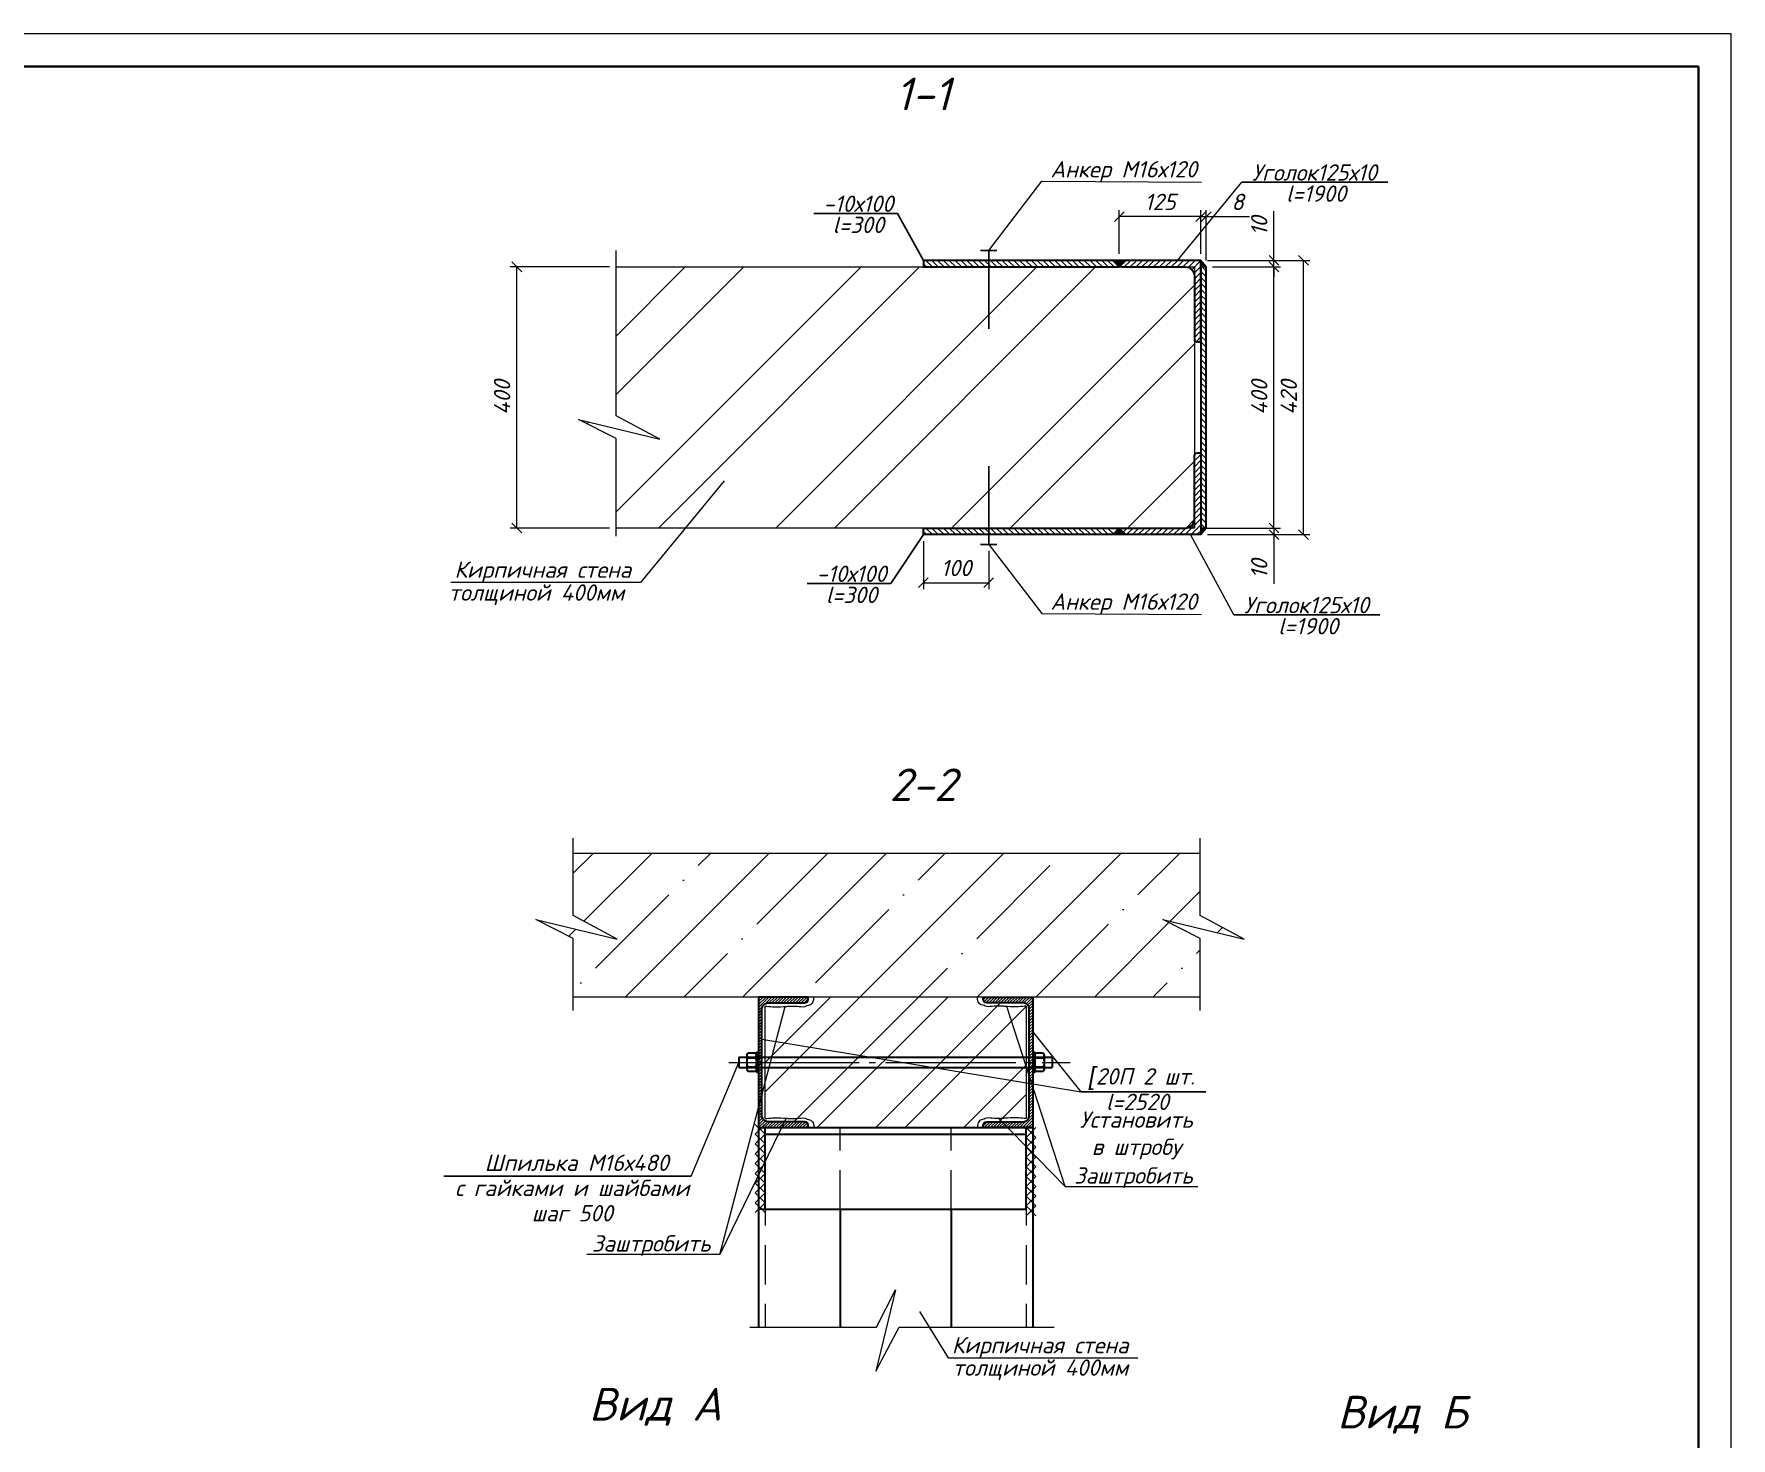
# Model space of a CAD drawing. Header units: millimetres. Extents: x 10124 to 8132345, y -95635 to 1386204.
# Drawn here: x 119748 to 122347, y 27910 to 30060 of the extents above; entities that cross this region are included whole.
import ezdxf

# ---------------------------------------------------------------- set-up
doc = ezdxf.new("R2010")
doc.units = ezdxf.units.MM
doc.linetypes.add('GOST2.303 5', pattern=[24, 20, -1.5, 1, -1.5])
doc.linetypes.add('Пунктир 2мм', pattern=[3, 2, -1])
doc.layers.get('DEFPOINTS').update_dxf_attribs({"color": 1})
doc.layers.add('013', color=7, linetype='Continuous', lineweight=13)
doc.layers.add('030', color=7, linetype='Continuous', lineweight=30)
doc.styles.add('10', font='isocpeui.ttf', dxfattribs={"height": 25})
doc.styles.add('GOST', font='isocpeur.TTF')
doc.dimstyles.new('10', dxfattribs={"dimtxt": 37.5, "dimasz": 15, "dimexe": 10, "dimexo": 10, "dimgap": 10, "dimtad": 1, "dimtxsty": '10', "dimblk": 'OBLIQUE', "dimcen": 2.5, "dimadec": 0, "dimazin": 0, "dimtfac": 1, "dimtmove": 0, "dimatfit": 3, "dimfxl": 1, "dimlwd": 15, "dimlwe": 15, "dimarcsym": 0})
pattern_1 = [(135, (6736.31, 559.486), (-4.49012806, -4.49012806), [])]
pattern_2 = [(45, (-8999.7575, 49.933), (-2.24506403, 2.24506403), [])]

# ---------------------------------------------------------------- blocks, each defined once
blk = doc.blocks.new('*U16')
at = {"color": 44, "lineweight": 20, "ltscale": 10}
for p, q in [((594, 420), (0, 420)), ((594, 0), (594, 420))]:
    blk.add_line(p, q, dxfattribs=at)
at = {"color": 137, "lineweight": 35, "ltscale": 10}
for p, q in [((589, 415), (20, 415)), ((589, 5), (589, 415))]:
    blk.add_line(p, q, dxfattribs=at)
at = {"color": 44, "lineweight": 13, "style": 'GOST', "oblique": 10, "width": 0.8}
for tag in ['ФОРМАТВЕРТ', 'ФОРМАТГОРИЗ']:
    blk.add_attdef(tag, (542.98, 1.6), '', height=2, dxfattribs=at)
blk = doc.blocks.new('*U172')
blk.add_lwpolyline([(-34.5, 90.5), (-29.1, 90.5, -0.414214), (-24.5, 85.9), (-24.5, -10.5, 0.414214), (-10.5, -24.5), (85.9, -24.5, -0.414214), (90.5, -29.1), (90.5, -34.5), (-34.5, -34.5)], format="xyb", close=True)
blk = doc.blocks.new('_OBLIQUE')
at = {"color": 0, "linetype": 'ByBlock'}
blk.add_line((-0.5, -0.5), (0.5, 0.5), dxfattribs=at)
blk = doc.blocks.new('*D279')
at = {"color": 0, "lineweight": 15, "ltscale": 100, "transparency": 16777216}
for p, q in [((120629.1, 29703.5), (120477.1, 29703.5)), ((120487.1, 29303.5), (120487.1, 29703.5)), ((120629.1, 29303.5), (120477.1, 29303.5))]:
    blk.add_line(p, q, dxfattribs=at)
at = {"layer": 'DEFPOINTS', "color": 0, "ltscale": 100, "transparency": 16777216}
for p in [(120487.1, 29703.5), (120639.1, 29703.5), (120639.1, 29303.5)]:
    blk.add_point(p, dxfattribs=at)
at = {"color": 0, "lineweight": 15, "ltscale": 100, "transparency": 16777216, "xscale": 15, "yscale": 15, "zscale": 15}
for p, rotation in [((120487.1, 29703.5), 90), ((120487.1, 29303.5), 270)]:
    blk.add_blockref('_OBLIQUE', p, dxfattribs=dict(at, rotation=rotation))
at = {"color": 0, "ltscale": 100, "transparency": 16777216, "insert": (120464.6, 29503.5), "char_height": 25, "attachment_point": 5, "rotation": 90, "style": '10'}
blk.add_mtext('400', dxfattribs=at)
blk = doc.blocks.new('*D280')
at = {"color": 0, "lineweight": 15, "ltscale": 100, "transparency": 16777216}
for p, q in [((121410, 29723.5), (121410, 29790.5)), ((121535, 29780.5), (121410, 29780.5)), ((121535, 29723.5), (121535, 29790.5))]:
    blk.add_line(p, q, dxfattribs=at)
at = {"layer": 'DEFPOINTS', "color": 0, "ltscale": 100, "transparency": 16777216}
for p in [(121410, 29780.5), (121410, 29713.5), (121535, 29713.5)]:
    blk.add_point(p, dxfattribs=at)
at = {"color": 0, "lineweight": 15, "ltscale": 100, "transparency": 16777216, "xscale": 15, "yscale": 15, "zscale": 15, "rotation": 180}
blk.add_blockref('_OBLIQUE', (121410, 29780.5), dxfattribs=at)
at = {"color": 0, "lineweight": 15, "ltscale": 100, "transparency": 16777216, "xscale": 15, "yscale": 15, "zscale": 15}
blk.add_blockref('_OBLIQUE', (121535, 29780.5), dxfattribs=at)
at = {"color": 0, "ltscale": 100, "transparency": 16777216, "insert": (121472.5, 29803), "char_height": 25, "attachment_point": 5, "style": '10'}
blk.add_mtext('125', dxfattribs=at)
blk = doc.blocks.new('*D281')
at = {"color": 0, "lineweight": 15, "ltscale": 100, "transparency": 16777216}
for p, q in [((121535, 29780.5), (121520, 29780.5)), ((121535, 29723.5), (121535, 29790.5)), ((121535, 29780.5), (121543, 29780.5)), ((121543, 29713.5), (121543, 29790.5)), ((121543, 29780.5), (121609.6, 29780.5))]:
    blk.add_line(p, q, dxfattribs=at)
at = {"layer": 'DEFPOINTS', "color": 0, "ltscale": 100, "transparency": 16777216}
for p in [(121543, 29780.5), (121535, 29713.5), (121543, 29703.5)]:
    blk.add_point(p, dxfattribs=at)
at = {"color": 0, "lineweight": 15, "ltscale": 100, "transparency": 16777216, "xscale": 15, "yscale": 15, "zscale": 15}
blk.add_blockref('_OBLIQUE', (121535, 29780.5), dxfattribs=at)
at = {"color": 0, "lineweight": 15, "ltscale": 100, "transparency": 16777216, "xscale": 15, "yscale": 15, "zscale": 15, "rotation": 180}
blk.add_blockref('_OBLIQUE', (121543, 29780.5), dxfattribs=at)
at = {"color": 0, "ltscale": 100, "transparency": 16777216, "insert": (121591.3, 29803), "char_height": 25, "attachment_point": 5, "style": '10'}
blk.add_mtext('8', dxfattribs=at)
blk = doc.blocks.new('*D282')
at = {"color": 0, "lineweight": 15, "ltscale": 100, "transparency": 16777216}
for p, q in [((121553, 29303.5), (121656.9, 29303.5)), ((121646.9, 29303.5), (121646.9, 29318.5)), ((121646.9, 29303.5), (121646.9, 29293.5)), ((121545, 29293.5), (121656.9, 29293.5)), ((121646.9, 29293.5), (121646.9, 29218.4))]:
    blk.add_line(p, q, dxfattribs=at)
at = {"layer": 'DEFPOINTS', "color": 0, "ltscale": 100, "transparency": 16777216}
for p in [(121543, 29303.5), (121535, 29293.5), (121646.9, 29293.5)]:
    blk.add_point(p, dxfattribs=at)
at = {"color": 0, "lineweight": 15, "ltscale": 100, "transparency": 16777216, "xscale": 15, "yscale": 15, "zscale": 15}
for p, rotation in [((121646.9, 29303.5), 270), ((121646.9, 29293.5), 90)]:
    blk.add_blockref('_OBLIQUE', p, dxfattribs=dict(at, rotation=rotation))
at = {"color": 0, "ltscale": 100, "transparency": 16777216, "insert": (121624.4, 29240.9), "char_height": 25, "attachment_point": 5, "rotation": 90, "style": '10'}
blk.add_mtext('10', dxfattribs=at)
blk = doc.blocks.new('*D283')
at = {"color": 0, "lineweight": 15, "ltscale": 100, "transparency": 16777216}
for p, q in [((121553, 29703.5), (121656.9, 29703.5)), ((121646.9, 29303.5), (121646.9, 29703.5)), ((121535, 29303.5), (121656.9, 29303.5))]:
    blk.add_line(p, q, dxfattribs=at)
at = {"layer": 'DEFPOINTS', "color": 0, "ltscale": 100, "transparency": 16777216}
for p in [(121543, 29703.5), (121646.9, 29703.5), (121525, 29303.5)]:
    blk.add_point(p, dxfattribs=at)
at = {"color": 0, "lineweight": 15, "ltscale": 100, "transparency": 16777216, "xscale": 15, "yscale": 15, "zscale": 15}
for p, rotation in [((121646.9, 29703.5), 90), ((121646.9, 29303.5), 270)]:
    blk.add_blockref('_OBLIQUE', p, dxfattribs=dict(at, rotation=rotation))
at = {"color": 0, "ltscale": 100, "transparency": 16777216, "insert": (121624.4, 29503.5), "char_height": 25, "attachment_point": 5, "rotation": 90, "style": '10'}
blk.add_mtext('400', dxfattribs=at)
blk = doc.blocks.new('*D257')
at = {"color": 0, "lineweight": 15, "ltscale": 100, "transparency": 16777216}
for p, q in [((121646.9, 29713.5), (121646.9, 29788.7)), ((121545, 29713.5), (121656.9, 29713.5)), ((121646.9, 29703.5), (121646.9, 29713.5)), ((121553, 29703.5), (121656.9, 29703.5)), ((121646.9, 29703.5), (121646.9, 29688.5))]:
    blk.add_line(p, q, dxfattribs=at)
at = {"layer": 'DEFPOINTS', "color": 0, "ltscale": 100, "transparency": 16777216}
for p in [(121535, 29713.5), (121646.9, 29713.5), (121543, 29703.5)]:
    blk.add_point(p, dxfattribs=at)
at = {"color": 0, "lineweight": 15, "ltscale": 100, "transparency": 16777216, "xscale": 15, "yscale": 15, "zscale": 15}
for p, rotation in [((121646.9, 29713.5), 270), ((121646.9, 29703.5), 90)]:
    blk.add_blockref('_OBLIQUE', p, dxfattribs=dict(at, rotation=rotation))
at = {"color": 0, "ltscale": 100, "transparency": 16777216, "insert": (121624.4, 29766.1), "char_height": 25, "attachment_point": 5, "rotation": 90, "style": '10'}
blk.add_mtext('10', dxfattribs=at)
blk = doc.blocks.new('*D258')
at = {"color": 0, "lineweight": 15, "ltscale": 100, "transparency": 16777216}
for p, q in [((121545, 29713.5), (121702.1, 29713.5)), ((121692.1, 29293.5), (121692.1, 29713.5)), ((121545, 29293.5), (121702.1, 29293.5))]:
    blk.add_line(p, q, dxfattribs=at)
at = {"layer": 'DEFPOINTS', "color": 0, "ltscale": 100, "transparency": 16777216}
for p in [(121535, 29713.5), (121692.1, 29713.5), (121535, 29293.5)]:
    blk.add_point(p, dxfattribs=at)
at = {"color": 0, "lineweight": 15, "ltscale": 100, "transparency": 16777216, "xscale": 15, "yscale": 15, "zscale": 15}
for p, rotation in [((121692.1, 29713.5), 90), ((121692.1, 29293.5), 270)]:
    blk.add_blockref('_OBLIQUE', p, dxfattribs=dict(at, rotation=rotation))
at = {"color": 0, "ltscale": 100, "transparency": 16777216, "insert": (121669.6, 29503.5), "char_height": 25, "attachment_point": 5, "rotation": 90, "style": '10'}
blk.add_mtext('420', dxfattribs=at)
blk = doc.blocks.new('*D285')
at = {"color": 0, "lineweight": 15, "ltscale": 100, "transparency": 16777216}
for p, q in [((121110, 29283.5), (121110, 29209.9)), ((121210, 29268.5), (121210, 29209.9)), ((121110, 29219.9), (121210, 29219.9))]:
    blk.add_line(p, q, dxfattribs=at)
at = {"layer": 'DEFPOINTS', "color": 0, "ltscale": 100, "transparency": 16777216}
for p in [(121110, 29293.5), (121210, 29278.5), (121210, 29219.9)]:
    blk.add_point(p, dxfattribs=at)
at = {"color": 0, "lineweight": 15, "ltscale": 100, "transparency": 16777216, "xscale": 15, "yscale": 15, "zscale": 15, "rotation": 180}
blk.add_blockref('_OBLIQUE', (121110, 29219.9), dxfattribs=at)
at = {"color": 0, "lineweight": 15, "ltscale": 100, "transparency": 16777216, "xscale": 15, "yscale": 15, "zscale": 15}
blk.add_blockref('_OBLIQUE', (121210, 29219.9), dxfattribs=at)
at = {"color": 0, "ltscale": 100, "transparency": 16777216, "insert": (121160, 29242.4), "char_height": 25, "attachment_point": 5, "style": '10'}
blk.add_mtext('100', dxfattribs=at)
blk = doc.blocks.new('*U291')
blk.add_lwpolyline([(-23, -100), (53, -100), (53, -96.5, 0.414214), (47.5, -91), (-8.3, -91, -0.414214), (-17.8, -81.5), (-17.8, 81.5, -0.414214), (-8.3, 91), (47.5, 91, 0.414214), (53, 96.5), (53, 100), (-23, 100)], format="xyb", close=True)
blk = doc.blocks.new('*U292')
at = {"color": 0, "linetype": 'ByBlock', "lineweight": -2}
for p, q in [((-7.4, 11), (-5.8, 13.9)), ((-7.4, 11), (-7.4, -11)), ((5.8, 13.9), (-5.8, 13.9)), ((-5.8, 6.9), (5.8, 6.9)), ((7.4, 11), (5.8, 13.9)), ((7.4, -11), (7.4, 11)), ((-7.4, -11), (-5.8, -13.9)), ((-5.8, -6.9), (5.8, -6.9)), ((5.8, -13.9), (-5.8, -13.9)), ((7.4, -11), (5.8, -13.9))]:
    blk.add_line(p, q, dxfattribs=at)
for centre, start, end in [((-1.7, 10.9), 179.278, 224.8196), ((-1.7, 2.9), 135.1804, 180.722), ((1.7, 10.9), 315.1804, 0.722), ((1.7, 2.9), 359.278, 44.8196), ((-1.7, -2.9), 179.278, 224.8196), ((-1.7, -10.9), 135.1804, 180.722), ((1.7, -2.9), 315.1804, 0.722), ((1.7, -10.9), 359.278, 44.8196)]:
    blk.add_arc(centre, 5.68, start, end, dxfattribs=at)
blk = doc.blocks.new('*U293')
at = {"color": 0, "linetype": 'ByBlock', "lineweight": 9}
for p, q in [((-1.5, 8.5), (1.5, 8.5)), ((-1.5, -8.5), (1.5, -8.5))]:
    blk.add_line(p, q, dxfattribs=at)
at = {"color": 0, "linetype": 'ByBlock', "lineweight": -2}
blk.add_lwpolyline([(-1.5, -15), (1.5, -15), (1.5, 15), (-1.5, 15)], close=True, dxfattribs=at)

msp = doc.modelspace()

# ---------------------------------------------------------------- hatches: boundary and pattern name
at = {"layer": '013', "ltscale": 100}
h = msp.add_hatch(dxfattribs=at)
h.set_pattern_fill('ANSI31', color=256, scale=2, angle=90)
h.set_pattern_definition(pattern_1)
h.paths.add_polyline_path([(121399.402, 29713.526), (121110.008, 29713.526), (121110.008, 29703.526), (121409.402, 29703.526)])
h = msp.add_hatch(color=256, dxfattribs=at)
h.dxf.hatch_style = 1
h.paths.add_polyline_path([(121399.402, 29713.526), (121420.615, 29713.526), (121410.008, 29702.92)])
h = msp.add_hatch(dxfattribs=at)
h.set_pattern_fill('ANSI31', color=256, scale=2)
h.set_pattern_definition([(45, (121522.9285, 29701.05), (-4.49013, 4.49013), [])])
h.paths.add_polyline_path([(121525.008, 29703.526), (121511.008, 29703.526, -0.41421356), (121525.008, 29689.526)], flags=17)
h.paths.add_polyline_path([(121535.008, 29713.526), (121410.008, 29713.526), (121410.008, 29708.126, 0.41421356), (121414.608, 29703.526), (121511.008, 29703.526), (121525.008, 29703.526), (121525.008, 29593.126, 0.41421356), (121529.608, 29588.526), (121535.008, 29588.526)])
h = msp.add_hatch(color=256, dxfattribs=at)
h.dxf.hatch_style = 1
h.paths.add_polyline_path([(121543.008, 29703.526), (121535.008, 29703.526), (121535.008, 29713.526)])
h = msp.add_hatch(dxfattribs=at)
h.set_pattern_fill('ANSI32', color=256, scale=20)
h.set_pattern_definition([(45, (-1046.05, 49.93), (-134.70384, 134.70384), []), (45, (-956.24, 49.93), (-134.70384, 134.70384), [])])
edge = h.paths.add_edge_path()
edge.add_arc((121511.008, 29689.526), 14, 0, 90)
edge.add_line((121511.008, 29703.526), (121414.608, 29703.526))
edge.add_line((121414.608, 29703.526), (121410.615, 29703.526))
edge.add_line((121410.615, 29703.526), (121410.008, 29702.92))
edge.add_line((121410.008, 29702.92), (121409.402, 29703.526))
edge.add_line((121409.402, 29703.526), (121110.008, 29703.526))
edge.add_line((121110.008, 29703.526), (120639.096, 29703.526))
edge.add_line((120639.096, 29703.526), (120639.096, 29475.595))
edge.add_line((120639.096, 29475.595), (120706.336, 29439.698))
edge.add_line((120706.336, 29439.698), (120581.805, 29469.61))
edge.add_line((120581.805, 29469.61), (120639.096, 29440.574))
edge.add_line((120639.096, 29440.574), (120639.096, 29303.526))
edge.add_line((120639.096, 29303.526), (121409.402, 29303.526))
edge.add_line((121409.402, 29303.526), (121410.008, 29344.133))
edge.add_line((121410.008, 29344.133), (121410.615, 29303.526))
edge.add_line((121410.615, 29303.526), (121511.008, 29303.526))
edge.add_arc((121511.008, 29317.526), 14, 270, 360)
edge.add_line((121525.008, 29317.526), (121525.008, 29453.926))
edge.add_line((121525.008, 29453.926), (121525.008, 29689.526))
h = msp.add_hatch(dxfattribs=at)
h.set_pattern_fill('ANSI31', color=256, scale=2, angle=90)
h.set_pattern_definition(pattern_1)
h.paths.add_polyline_path([(121543.008, 29703.526), (121535.008, 29703.526), (121535.008, 29303.526), (121543.008, 29303.526)])
h = msp.add_hatch(dxfattribs=at)
h.set_pattern_fill('ANSI31', color=256, scale=2)
h.set_pattern_definition([(45, (121523.444, 29305.9607), (-4.49013, 4.49013), [])])
h.paths.add_polyline_path([(121525.008, 29317.526, -0.41421356), (121511.008, 29303.526), (121525.008, 29303.526)], flags=17)
h.paths.add_polyline_path([(121535.008, 29418.526), (121529.608, 29418.526, 0.41421356), (121525.008, 29413.926), (121525.008, 29317.526), (121525.008, 29303.526), (121414.608, 29303.526, 0.41421356), (121410.008, 29298.926), (121410.008, 29293.526), (121535.008, 29293.526)])
h = msp.add_hatch(dxfattribs=at)
h.set_pattern_fill('ANSI31', color=256, scale=2, angle=90)
h.set_pattern_definition([(135, (6736.31, 149.486), (-4.49012806, -4.49012806), [])])
h.paths.add_polyline_path([(121399.402, 29303.526), (121110.008, 29303.526), (121110.008, 29293.526), (121409.402, 29293.526)])
h = msp.add_hatch(color=256, dxfattribs=at)
h.dxf.hatch_style = 1
h.paths.add_polyline_path([(121399.402, 29293.526), (121420.615, 29293.526), (121410.008, 29304.133)])
h = msp.add_hatch(color=256, dxfattribs=at)
h.dxf.hatch_style = 1
h.paths.add_polyline_path([(121543.008, 29303.526), (121535.008, 29303.526), (121535.008, 29293.526)])
h = msp.add_hatch(dxfattribs=at)
h.set_pattern_fill('ANSI35', color=256, scale=20)
h.set_pattern_definition([(45, (-8999.76, 49.93), (-89.80256, 89.80256), []), (45, (-8909.95, 49.93), (-89.80256, 89.80256), [158.75, -31.75, 0, -31.75])])
h.paths.add_polyline_path([(121534.004, 28675.113), (121476.712, 28704.149), (121601.244, 28674.237), (121534.004, 28710.134), (121534.004, 28805.393), (120573.456, 28805.393), (120573.456, 28710.134), (120640.696, 28674.237), (120516.164, 28704.149), (120573.456, 28675.113), (120573.456, 28585.393), (121534.004, 28585.393)])
h = msp.add_hatch(dxfattribs=at)
h.set_pattern_fill('ANSI31', color=256)
h.set_pattern_definition(pattern_2)
h.paths.add_polyline_path([(120933.41, 28581.893), (120933.41, 28585.393), (120857.41, 28585.393), (120857.41, 28385.393), (120933.41, 28385.393), (120933.41, 28388.893, 0.41421356), (120927.91, 28394.393), (120872.11, 28394.393, -0.41421356), (120862.61, 28403.893), (120862.61, 28566.893, -0.41421356), (120872.11, 28576.393), (120927.91, 28576.393, 0.41421356)])
h = msp.add_hatch(dxfattribs=at)
h.set_pattern_fill('ANSI32', color=256, scale=10)
h.set_pattern_definition([(45, (-8999.76, 49.93), (-67.35192, 67.35192), []), (45, (-8954.86, 49.93), (-67.35192, 67.35192), [])])
h.paths.add_polyline_path([(121267.41, 28575.149, 0.13010982), (121262.71, 28576.393), (121206.91, 28576.393, -0.41421356), (121201.41, 28581.893), (121201.41, 28585.393), (120933.41, 28585.393), (120933.41, 28581.893, -0.41421356), (120927.91, 28576.393), (120872.11, 28576.393, 0.13010982), (120867.41, 28575.149), (120867.41, 28395.638, 0.13010982), (120872.11, 28394.393), (120927.91, 28394.393, -0.41421356), (120933.41, 28388.893), (120933.41, 28385.393), (121201.41, 28385.393), (121201.41, 28388.893, -0.41421356), (121206.91, 28394.393), (121262.71, 28394.393, 0.13010982), (121267.41, 28395.638)])
h = msp.add_hatch(dxfattribs=at)
h.set_pattern_fill('ANSI31', color=256)
h.set_pattern_definition(pattern_2)
h.paths.add_polyline_path([(121277.41, 28585.393), (121201.41, 28585.393), (121201.41, 28581.893, 0.41421356), (121206.91, 28576.393), (121262.71, 28576.393, -0.41421356), (121272.21, 28566.893), (121272.21, 28403.893, -0.41421356), (121262.71, 28394.393), (121206.91, 28394.393, 0.41421356), (121201.41, 28388.893), (121201.41, 28385.393), (121277.41, 28385.393)])

# ---------------------------------------------------------------- linework, layer by layer
at = {"ltscale": 100}
for p, q in [((121597.561, 29833.042), (121821.302, 29833.042)), ((121070.206, 29785.19), (120942.315, 29785.19)), ((121110.008, 29713.526), (121070.206, 29785.19)), ((121222.508, 29728.526), (121197.508, 29728.526)), ((121210.008, 29728.526), (121210.008, 29608.526)), ((121399.402, 29713.526), (121410.008, 29702.92)), ((121420.615, 29713.526), (121399.402, 29713.526)), ((121410.008, 29702.92), (121420.615, 29713.526)), ((121543.008, 29703.526), (121535.008, 29713.526)), ((121210.008, 29278.526), (121210.008, 29398.526)), ((121399.402, 29293.526), (121410.008, 29304.133)), ((121410.008, 29304.133), (121420.615, 29293.526)), ((121543.008, 29303.526), (121535.008, 29293.526)), ((121110.008, 29293.526), (121059.818, 29218.564)), ((121197.508, 29278.526), (121222.508, 29278.526)), ((121420.615, 29293.526), (121399.402, 29293.526)), ((121059.818, 29218.564), (120931.927, 29218.564)), ((121585.351, 29170.607), (121809.092, 29170.607)), ((121542.661, 28440.182), (121351.604, 28440.182)), ((120867.41, 28375.393), (120852.41, 28390.393)), ((120852.41, 28375.393), (120867.41, 28390.393)), ((120867.41, 28360.393), (120852.41, 28375.393)), ((120852.41, 28360.393), (120867.41, 28375.393)), ((121282.41, 28370.393), (121267.41, 28385.393)), ((121267.41, 28370.393), (121282.41, 28385.393)), ((121282.41, 28355.393), (121267.41, 28370.393)), ((121267.41, 28355.393), (121282.41, 28370.393)), ((120867.41, 28345.393), (120852.41, 28360.393)), ((120852.41, 28345.393), (120867.41, 28360.393)), ((120867.41, 28330.393), (120852.41, 28345.393)), ((120852.41, 28330.393), (120867.41, 28345.393)), ((121282.41, 28340.393), (121267.41, 28355.393)), ((121267.41, 28340.393), (121282.41, 28355.393)), ((121282.41, 28325.393), (121267.41, 28340.393)), ((121267.41, 28325.393), (121282.41, 28340.393)), ((120754.052, 28310.92), (120375.148, 28310.92)), ((120867.41, 28315.393), (120852.41, 28330.393)), ((120852.41, 28315.393), (120867.41, 28330.393)), ((120867.41, 28300.393), (120852.41, 28315.393)), ((120852.41, 28300.393), (120867.41, 28315.393)), ((121282.41, 28310.393), (121267.41, 28325.393)), ((121267.41, 28310.393), (121282.41, 28325.393)), ((121282.41, 28295.393), (121267.41, 28310.393)), ((121267.41, 28295.393), (121282.41, 28310.393)), ((120867.41, 28285.393), (120852.41, 28300.393)), ((120852.41, 28285.393), (120867.41, 28300.393)), ((120867.41, 28270.393), (120852.41, 28285.393)), ((120852.41, 28270.393), (120867.41, 28285.393)), ((121282.41, 28280.393), (121267.41, 28295.393)), ((121267.41, 28280.393), (121282.41, 28295.393)), ((120867.41, 28255.393), (120852.41, 28270.393)), ((120852.41, 28255.393), (120867.41, 28270.393)), ((120857.41, 28260.393), (121267.41, 28260.393)), ((121282.41, 28265.393), (121267.41, 28280.393)), ((121267.41, 28265.393), (121282.41, 28280.393)), ((121282.41, 28250.393), (121267.41, 28265.393)), ((121267.41, 28250.393), (121282.41, 28265.393))]:
    msp.add_line(p, q, dxfattribs=at)
at = {"layer": '013', "ltscale": 100}
for p, q in [((121499.252, 29713.526), (121597.561, 29833.042)), ((121585.351, 29170.607), (121519.331, 29293.526)), ((121534.004, 28805.393), (120573.456, 28805.393)), ((121534.004, 28585.393), (120573.456, 28585.393)), ((120797.971, 28190.987), (120898.236, 28570.915)), ((120867.41, 28399.158), (120867.41, 28571.628)), ((121326.848, 28295.009), (121237.697, 28570.844)), ((121267.41, 28571.628), (121267.41, 28399.158)), ((120862.61, 28521.038), (121351.604, 28440.182)), ((121351.604, 28440.182), (121277.41, 28532.63)), ((120754.052, 28310.92), (120827.41, 28485.393)), ((120899.844, 28399.765), (120797.971, 28190.987)), ((121224.976, 28399.765), (121326.848, 28295.009)), ((121326.848, 28295.009), (121530.446, 28295.009)), ((120797.971, 28190.987), (120594.373, 28190.987))]:
    msp.add_line(p, q, dxfattribs=at)
at = {"layer": '013', "linetype": 'GOST2.303 5', "ltscale": 10}
msp.add_line((120811.718, 28485.393), (121334.706, 28485.393), dxfattribs=at)
at = {"layer": '013', "linetype": 'Пунктир 2мм', "ltscale": 30}
for p, q in [((120867.41, 28385.393), (120867.41, 28079.76)), ((120982.41, 28260.393), (120982.41, 28385.393)), ((121152.41, 28260.393), (121152.41, 28385.393)), ((121267.41, 28385.393), (121267.41, 28079.76))]:
    msp.add_line(p, q, dxfattribs=at)
at = {"layer": '013', "ltscale": 100}
for points in [[(121210.008, 29728.526), (121291.336, 29834.561), (121535.984, 29833.347)], [(120639.096, 29290.949), (120639.096, 29440.574), (120581.805, 29469.61), (120706.336, 29439.698), (120639.096, 29475.595), (120639.096, 29728.45)], [(120639.096, 29703.526), (121525.008, 29703.526), (121525.008, 29303.526), (120639.096, 29303.526)], [(120804.53, 29375.816), (120676.613, 29220.449), (120385.96, 29220.449)], [(121210.008, 29278.526), (121291.336, 29172.484), (121535.984, 29171.271)], [(120573.456, 28564.825), (120573.456, 28675.113), (120516.164, 28704.149), (120640.696, 28674.237), (120573.456, 28710.134), (120573.456, 28828.589)], [(121534.004, 28564.825), (121534.004, 28675.113), (121476.712, 28704.149), (121601.244, 28674.237), (121534.004, 28710.134), (121534.004, 28828.589)], [(120844.166, 28079.76), (121037.998, 28079.76), (121067.034, 28137.052), (121037.122, 28012.52), (121073.019, 28079.76), (121310.055, 28079.76)], [(121103.895, 28103.987), (121147.822, 28032.959), (121438.475, 28032.959)]]:
    msp.add_lwpolyline(points, dxfattribs=at)
for points in [[(120867.41, 28571.628), (120879.05, 28570.552), (120895.857, 28570.767), (120902.321, 28571.198), (120916.328, 28571.413), (120928.179, 28570.982), (120931.842, 28572.274), (120935.72, 28573.351), (120938.737, 28575.073), (120941.969, 28581.748), (120941.969, 28585.393)], [(121267.41, 28571.628), (121255.769, 28570.552), (121238.962, 28570.767), (121232.498, 28571.198), (121218.492, 28571.413), (121206.64, 28570.982), (121202.977, 28572.274), (121199.099, 28573.351), (121196.082, 28575.073), (121192.85, 28581.748), (121192.85, 28585.393)], [(120867.41, 28399.158), (120879.05, 28400.235), (120895.857, 28400.02), (120902.321, 28399.589), (120916.328, 28399.374), (120928.179, 28399.804), (120931.842, 28398.513), (120935.72, 28397.436), (120938.737, 28395.714), (120941.969, 28389.039), (120941.969, 28385.393)], [(121267.41, 28399.158), (121255.769, 28400.235), (121238.962, 28400.02), (121232.498, 28399.589), (121218.492, 28399.374), (121206.64, 28399.804), (121202.977, 28398.513), (121199.099, 28397.436), (121196.082, 28395.714), (121192.85, 28389.039), (121192.85, 28385.393)]]:
    msp.add_spline(points, degree=3, dxfattribs=at)
at = {"layer": '030', "ltscale": 100}
for p, q in [((120827.41, 28493.393), (121307.41, 28493.393)), ((120827.41, 28493.393), (120827.41, 28477.393)), ((121307.41, 28493.393), (121307.41, 28477.393)), ((120827.41, 28477.393), (121307.41, 28477.393)), ((120857.41, 28385.393), (120857.41, 28079.76)), ((120857.41, 28385.393), (120982.41, 28385.393)), ((120867.41, 28385.393), (121267.41, 28385.393)), ((120867.41, 28260.393), (120867.41, 28385.393)), ((120867.41, 28375.393), (121267.41, 28375.393)), ((121152.41, 28385.393), (121277.41, 28385.393)), ((121267.41, 28260.393), (121267.41, 28385.393)), ((121277.41, 28385.393), (121277.41, 28079.76)), ((120867.41, 28260.393), (121267.41, 28260.393)), ((120982.41, 28260.393), (120982.41, 28079.76)), ((121152.41, 28260.393), (121152.41, 28079.76))]:
    msp.add_line(p, q, dxfattribs=at)
for points in [[(121410.008, 29713.526), (121110.008, 29713.526), (121110.008, 29703.526), (121410.008, 29703.526), (121410.008, 29713.526)], [(121535.008, 29343.526), (121535.008, 29303.526), (121543.008, 29303.526), (121543.008, 29703.526), (121535.008, 29703.526), (121535.008, 29343.526)], [(121410.008, 29293.526), (121110.008, 29293.526), (121110.008, 29303.526), (121410.008, 29303.526), (121410.008, 29293.526)]]:
    msp.add_lwpolyline(points, dxfattribs=at)

# ---------------------------------------------------------------- block references
at = {"xscale": 10, "yscale": 10, "zscale": 10}
msp.add_blockref('*U16', (116407.08, 25860.225), dxfattribs=at)
at = {"layer": '030', "xscale": -1, "rotation": 90}
msp.add_blockref('*U172', (121500.508, 29679.026), dxfattribs=at)
at = {"layer": '030', "rotation": 90}
msp.add_blockref('*U172', (121500.508, 29328.026), dxfattribs=at)
at = {"layer": '030'}
for name, p in [('*U291', (120880.41, 28485.393)), ('*U292', (120847.01, 28485.393)), ('*U293', (120855.91, 28485.393)), ('*U293', (121278.91, 28485.393)), ('*U292', (121287.81, 28485.393))]:
    msp.add_blockref(name, p, dxfattribs=at)
at = {"layer": '030', "xscale": -1}
msp.add_blockref('*U291', (121254.41, 28485.393), dxfattribs=at)

# ---------------------------------------------------------------- texts
at = {"color": 0, "lineweight": 9, "attachment_point": 5, "style": '10'}
for s, insert, char_height, width in [('\\pxi1.23419;1-1', (121078.393, 29968.348), 50, 2395.44136), ('\\pxi1.23419;Кирпичная стена ', (120511.525, 29236.468), 25, 2395.44136), ('\\pxi1.23419;толщиной 400мм', (120501.837, 29201.4), 25, 2395.44136), ('\\pxi1.23419;2-2', (121078.393, 28910.413), 50, 2395.44136), ('\\pxi1.23419;Кирпичная стена ', (121273.387, 28048.978), 25, 2395.44136), ('\\pxi1.23419;толщиной 400мм', (121273.728, 28014.537), 25, 2395.44136), ('\\pxi1.23419;Вид А', (120668.486, 27957.837), 50, 295.72287), ('\\pxi1.23419;Вид Б', (121812.591, 27945.689), 50, 295.72287)]:
    msp.add_mtext(s, dxfattribs=dict(at, insert=insert, char_height=char_height, width=width))
at = {"ltscale": 100, "char_height": 25, "attachment_point": 5, "style": '10'}
for s, insert in [('Анкер М16х120', (121416.837, 29849.597)), ('Уголок125х10', (121709.112, 29848.079)), ('l=1900', (121711.519, 29815.704)), ('-10х100', (121010.307, 29800.227)), ('l=300', (121010.307, 29767.852)), ('-10х100', (120999.919, 29233.6)), ('l=300', (120999.919, 29201.226)), ('Анкер М16х120', (121416.837, 29187.521)), ('Уголок125х10', (121696.902, 29185.643)), ('l=1900', (121699.309, 29153.269)), ('{\\fArial|b0|i1|c204|p34;\\H1.08333x;[}20П 2 шт.', (121444.541, 28460.833)), ('l=2520 ', (121437.752, 28424.813)), ('Установить \\Pв штробу', (121436.083, 28373.44)), ('Шпилька М16х480', (120578.85, 28331.571)), ('Заштробить', (121431.683, 28308.722)), ('с гайками и шайбами', (120572.061, 28293.015)), ('шаг 500', (120572.061, 28254.315)), ('Заштробить', (120693.136, 28204.701))]:
    msp.add_mtext(s, dxfattribs=dict(at, insert=insert))

# ---------------------------------------------------------------- dimensions: what is measured, and where the dimension line sits
at = {"ltscale": 100}
for base, p1, p2, picture, middle in [((121410.008, 29780.505), (121535.008, 29713.526), (121410.008, 29713.526), '*D280', (121472.508, 29803.005)), ((121543.008, 29780.505), (121535.008, 29713.526), (121543.008, 29703.526), '*D281', (121591.323, 29803.005)), ((121210.008, 29219.855), (121110.008, 29293.526), (121210.008, 29278.526), '*D285', (121160.008, 29242.355))]:
    dim = msp.add_linear_dim(base=base, p1=p1, p2=p2, dimstyle='10', dxfattribs=at)
    dim.commit()
    dim.dimension.update_dxf_attribs({"geometry": picture, "text_midpoint": middle})
for base, p1, p2, picture, middle in [((121646.875, 29713.526), (121543.008, 29703.526), (121535.008, 29713.526), '*D257', (121624.375, 29766.111)), ((121692.099, 29713.526), (121535.008, 29293.526), (121535.008, 29713.526), '*D258', (121669.599, 29503.526)), ((120487.141, 29703.526), (120639.096, 29303.526), (120639.096, 29703.526), '*D279', (120464.641, 29503.526)), ((121646.875, 29703.526), (121525.008, 29303.526), (121543.008, 29703.526), '*D283', (121624.375, 29503.526)), ((121646.875, 29293.526), (121543.008, 29303.526), (121535.008, 29293.526), '*D282', (121624.375, 29240.941))]:
    dim = msp.add_linear_dim(base=base, p1=p1, p2=p2, angle=90, dimstyle='10', dxfattribs=at)
    dim.commit()
    dim.dimension.update_dxf_attribs({"geometry": picture, "text_midpoint": middle})

doc.saveas('drawing.dxf')
